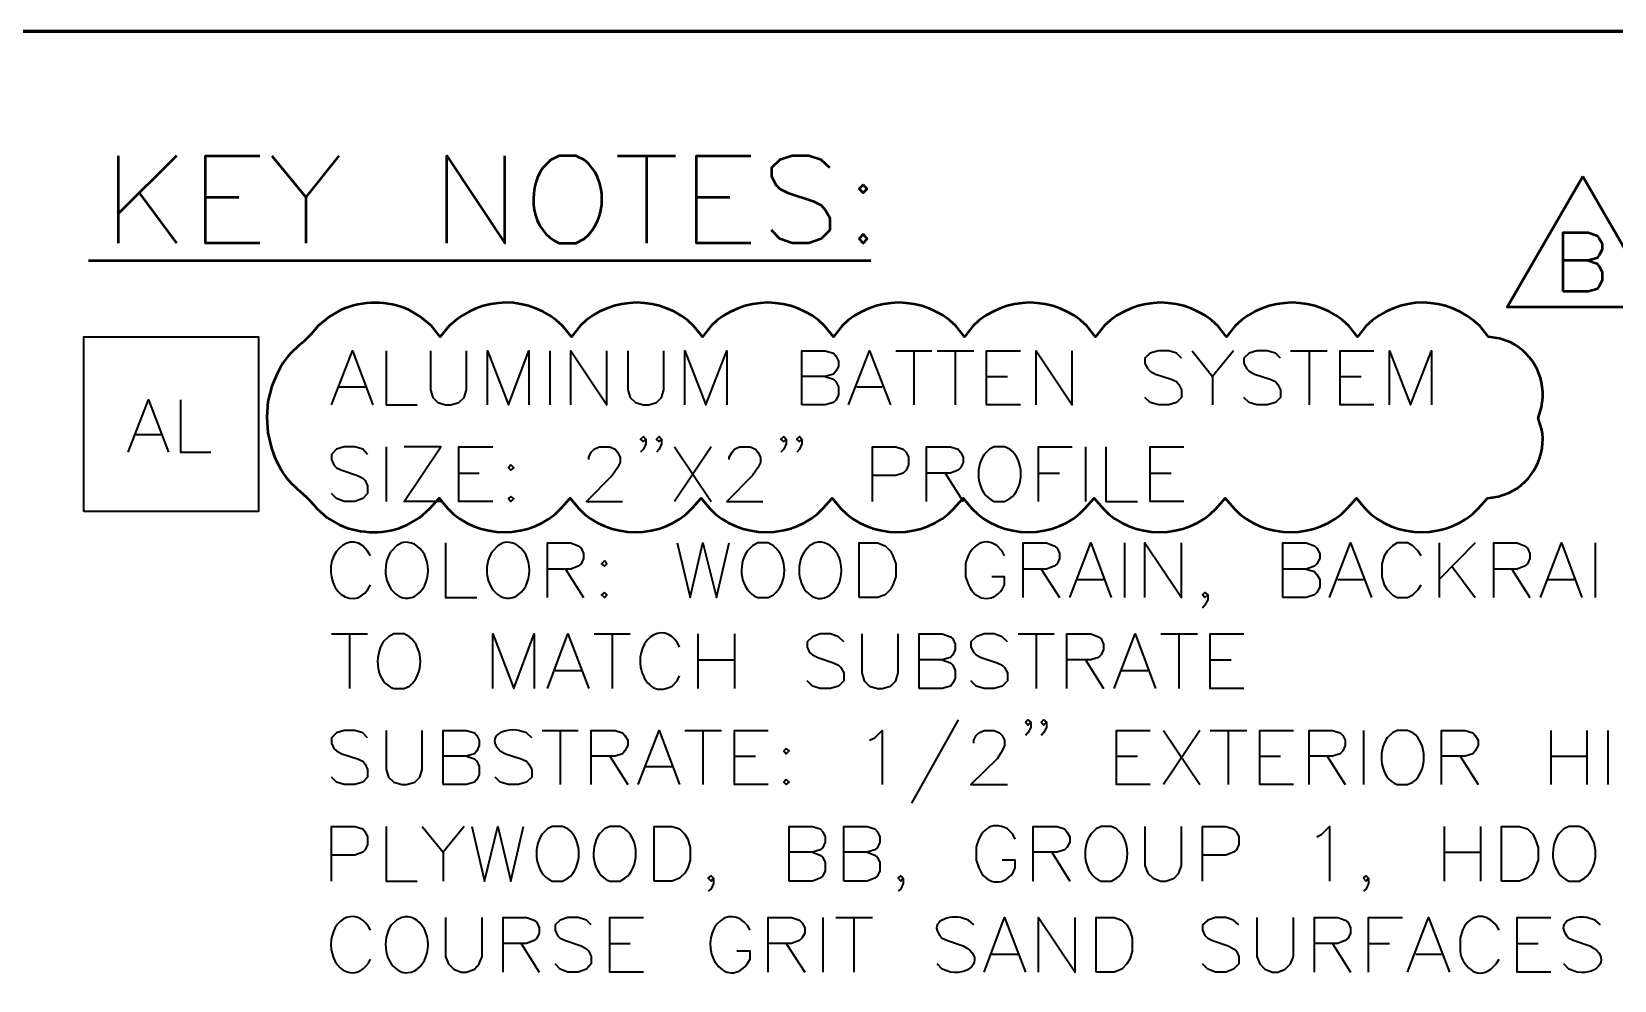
# Model space of a CAD drawing. Header units: inches. Extents: x 5 to 516, y -193 to 129.
# Drawn here: x 89.6 to 98.66, y -110.21 to -104.78 of the extents above; entities that cross this region are included whole.
import ezdxf

# ---------------------------------------------------------------- set-up
doc = ezdxf.new("R2010")
doc.units = ezdxf.units.IN
doc.header["$MEASUREMENT"] = 0
doc.layers.add('PDF4_Geometry', color=7, linetype='Continuous')

msp = doc.modelspace()

# ---------------------------------------------------------------- linework, layer by layer
at = {"layer": 'PDF4_Geometry', "lineweight": 60}
msp.add_lwpolyline([(139.8887591, -104.7829852), (12.888749, -104.7829852)], dxfattribs=at)
at = {"layer": 'PDF4_Geometry', "lineweight": 50}
for points in [[(90.0987534, -105.4929851), (90.0987534, -105.9929852)], [(90.4320867, -105.4929851), (90.0987534, -105.8263185)], [(90.9087534, -105.9929852), (90.5987534, -105.9929852), (90.5987534, -105.4929851), (90.9087534, -105.4929851)], [(90.9787583, -105.4929851), (91.1720917, -105.7296518), (91.1720917, -105.9929852)], [(91.3620863, -105.4929851), (91.1720862, -105.7296518)], [(91.9787584, -105.9929852), (91.9787584, -105.4929851), (92.3120918, -105.9929852), (92.3120918, -105.4929851)], [(92.7654227, -105.5163185), (92.718756, -105.4929851), (92.6220893, -105.4929851), (92.5754227, -105.5163185), (92.528756, -105.5629851)], [(92.9554227, -105.4929851), (93.2887561, -105.4929851)], [(93.1220894, -105.4929851), (93.1220894, -105.9929852)], [(93.7187546, -105.9929852), (93.4087546, -105.9929852), (93.4087546, -105.4929851), (93.7187546, -105.4929851)], [(94.1720874, -105.5629857), (94.1220874, -105.516319), (94.0520874, -105.4929857), (93.9554207, -105.4929857), (93.8854207, -105.516319), (93.8387541, -105.5629857), (93.8387541, -105.6096524), (93.8620874, -105.6596524), (93.8854207, -105.6829857), (93.9320874, -105.706319), (94.0754208, -105.7529857), (94.1220874, -105.776319), (94.1454208, -105.8029857), (94.1720874, -105.8496524), (94.1720874, -105.9196524), (94.1220874, -105.9696524), (94.0520874, -105.9929857), (93.9554207, -105.9929857), (93.8854207, -105.9696524), (93.8387541, -105.9196524)], [(90.2187553, -105.7063183), (90.4320886, -105.992985)], [(90.5987534, -105.7296524), (90.7887534, -105.7296524)], [(93.4087546, -105.7296524), (93.5987546, -105.7296524)], [(92.6220893, -105.9929852), (92.718756, -105.9929852), (92.7654227, -105.9696518)], [(98.3687566, -106.2696525), (98.3687566, -105.9329858), (98.5120899, -105.9329858), (98.56209, -105.9496525), (98.5754233, -105.9663191), (98.59209, -105.9963191), (98.59209, -106.0296525), (98.5754233, -106.0629858), (98.56209, -106.0796525), (98.5120899, -106.0929858), (98.3687566, -106.0929858)], [(89.9287569, -106.0929862), (94.405424, -106.0929862)], [(98.5120909, -106.0929862), (98.5620909, -106.1096529), (98.5754242, -106.1263195), (98.5920909, -106.1596529), (98.5920909, -106.2063195), (98.5754242, -106.2396529), (98.5620909, -106.2563196), (98.5120909, -106.2696529), (98.3687576, -106.2696529)], [(91.3754234, -106.3763185), (91.3054234, -106.4163185), (91.24209, -106.4663185)], [(91.9920901, -106.4663185), (91.9420901, -106.5296518), (91.8920901, -106.4663185), (91.8287568, -106.4163185), (91.7620901, -106.3763185)], [(98.0654237, -106.5596518), (98.005424, -106.5396518), (97.9420907, -106.5296518), (97.8920906, -106.4663185)], [(90.9787567, -106.8129852), (90.9554234, -106.8996519), (90.9487567, -106.9896519), (90.9554234, -107.0796519), (90.9754233, -107.1663185)], [(98.2454241, -107.0563185), (98.225424, -106.9963185), (98.2454241, -106.9329852)], [(97.8820906, -107.5129852), (97.9354239, -107.4529852), (97.9987572, -107.4429852), (98.0587573, -107.4229852)], [(91.2354234, -107.5129852), (91.2954234, -107.5663186), (91.3654234, -107.6063186)], [(91.7520901, -107.6063186), (91.8220901, -107.5663186), (91.8820901, -107.5129852), (91.9354234, -107.4529852), (91.9854234, -107.5129852)], [(92.6320902, -107.5129852), (92.6854235, -107.4529852), (92.7354235, -107.5129852)], [(93.3820903, -107.5129852), (93.4354236, -107.4529852), (93.4854236, -107.5129852)], [(94.1320903, -107.5129852), (94.1854236, -107.4529852), (94.2354237, -107.5129852)], [(94.8820904, -107.5129852), (94.9354237, -107.4529852), (94.9854238, -107.5129852)], [(95.6320905, -107.5129852), (95.6854237, -107.4529852), (95.7354238, -107.5129852)], [(96.3820905, -107.5129852), (96.4354238, -107.4529852), (96.4854239, -107.5129852)], [(97.1320906, -107.5129852), (97.1854239, -107.4529852), (97.235424, -107.5129852)]]:
    msp.add_lwpolyline(points, dxfattribs=at)
for points in [[(98.4820887, -105.6129854), (98.9154221, -106.3596521), (98.0487554, -106.3596521)], [(94.3620899, -105.6596518), (94.3387566, -105.6829852), (94.3620899, -105.7063185), (94.3854232, -105.6829852)], [(94.3620899, -105.9429855), (94.3387566, -105.9696522), (94.3620899, -105.9929855), (94.3854232, -105.9696522)]]:
    msp.add_lwpolyline(points, close=True, dxfattribs=at)
msp.add_lwpolyline([(97.2420904, -106.4663185), (97.1920907, -106.5296518), (97.1420906, -106.4663185, 0.40628185), (96.4920903, -106.4663185), (96.4420906, -106.5296518), (96.3920905, -106.4663185, 0.406025502), (95.7420902, -106.4663185), (95.6920906, -106.5296518), (95.6420905, -106.4663185, 0.406025606), (94.9920903, -106.4663185), (94.9420903, -106.5296518), (94.8920904, -106.4663185, 0.406025606), (94.2420903, -106.4663185), (94.1920902, -106.5296518), (94.1420903, -106.4663185, 0.406025606), (93.4920902, -106.4663185), (93.4420903, -106.5296518), (93.3920902, -106.4663185, 0.406282023), (92.7420902, -106.4663185), (92.6920902, -106.5296518), (92.6420902, -106.4663185)], format="xyb", dxfattribs=at)
at = {"layer": 'PDF4_Geometry', "lineweight": 35}
for points in [[(89.9020845, -107.5296522), (89.9020845, -106.5296521), (90.9020846, -106.5296521), (90.9020846, -107.5296522)], [(92.3454237, -107.2629862), (92.3320904, -107.2796528), (92.3454237, -107.2929862), (92.3620904, -107.2796528)], [(92.3454237, -107.4429856), (92.3320904, -107.456319), (92.3454237, -107.4729856), (92.3620904, -107.456319)], [(94.3387541, -108.0229858), (94.3387541, -107.7096525), (94.4454208, -107.7096525), (94.4887541, -107.7263191), (94.5187541, -107.7563191), (94.5320875, -107.7829858), (94.5487541, -107.8296525), (94.5487541, -107.9029858), (94.5320875, -107.9496525), (94.5187541, -107.9763191), (94.4887541, -108.0063191), (94.4454208, -108.0229858)], [(92.8820923, -107.8129859), (92.8654257, -107.8296525), (92.8820923, -107.8429859), (92.8954257, -107.8296525)], [(92.8820923, -107.9929853), (92.8654257, -108.0063187), (92.8820923, -108.0229853), (92.8954257, -108.0063187)], [(93.9220874, -108.886318), (93.9087541, -108.8996513), (93.9220874, -108.916318), (93.9387541, -108.8996513)], [(93.9220874, -109.062986), (93.9087541, -109.0796526), (93.9220874, -109.092986), (93.9387541, -109.0796526)], [(93.165421, -109.6463193), (93.165421, -109.332986), (93.2687543, -109.332986), (93.3120876, -109.3463193), (93.3420876, -109.3763193), (93.3587543, -109.4063193), (93.3720876, -109.452986), (93.3720876, -109.5263193), (93.3587543, -109.5696527), (93.3420876, -109.5996527), (93.3120876, -109.6296527), (93.2687543, -109.6463193)], [(98.0154207, -109.6463193), (98.0154207, -109.332986), (98.118754, -109.332986), (98.1654207, -109.3463193), (98.1954207, -109.3763193), (98.208754, -109.4063193), (98.2254207, -109.452986), (98.2254207, -109.5263193), (98.208754, -109.5696527), (98.1954207, -109.5996527), (98.1654207, -109.6296527), (98.118754, -109.6463193)], [(95.6954233, -110.1663203), (95.6954233, -109.8529869), (95.7987567, -109.8529869), (95.84209, -109.8696536), (95.87209, -109.8963203), (95.8887567, -109.9263203), (95.90209, -109.9729869), (95.90209, -110.0463203), (95.8887567, -110.0929869), (95.87209, -110.1196536), (95.84209, -110.1496536), (95.7987567, -110.1663203)]]:
    msp.add_lwpolyline(points, close=True, dxfattribs=at)
for points in [[(91.3187513, -106.9196532), (91.4387513, -106.6096532), (91.555418, -106.9196532)], [(91.6320922, -106.6096522), (91.6320922, -106.9196523), (91.8087589, -106.9196523)], [(91.8854221, -106.6096522), (91.8854221, -106.8329856), (91.8987554, -106.8763189), (91.9287554, -106.9063189), (91.9720887, -106.9196523), (92.0020888, -106.9196523), (92.0487554, -106.9063189), (92.0787554, -106.8763189), (92.0920888, -106.8329856), (92.0920888, -106.6096522)], [(92.212089, -106.9196532), (92.212089, -106.6096532), (92.332089, -106.9196532), (92.4487557, -106.6096532), (92.4487557, -106.9196532)], [(92.5687514, -106.6096522), (92.5687514, -106.9196523)], [(92.6887533, -106.9196532), (92.6887533, -106.6096532), (92.89542, -106.9196532), (92.89542, -106.6096532)], [(93.0154203, -106.6096522), (93.0154203, -106.8329856), (93.0287536, -106.8763189), (93.0587536, -106.9063189), (93.1054203, -106.9196523), (93.1354203, -106.9196523), (93.1787536, -106.9063189), (93.2087536, -106.8763189), (93.2220869, -106.8329856), (93.2220869, -106.6096522)], [(93.3420872, -106.9196532), (93.3420872, -106.6096532), (93.4620872, -106.9196532), (93.5820872, -106.6096532), (93.5820872, -106.9196532)], [(94.0120905, -106.9196532), (94.0120905, -106.6096532), (94.1454239, -106.6096532), (94.1920906, -106.6229865), (94.2054239, -106.6396532), (94.2220906, -106.6696532), (94.2220906, -106.6996532), (94.2054239, -106.7263199), (94.1920906, -106.7429865), (94.1454239, -106.7563199), (94.0120905, -106.7563199)], [(94.2787565, -106.9196532), (94.3987566, -106.6096532), (94.5187566, -106.9196532)], [(94.5487558, -106.6096522), (94.7554224, -106.6096522)], [(94.6520883, -106.6096522), (94.6520883, -106.9196523)], [(94.785423, -106.6096522), (94.995423, -106.6096522)], [(94.8887555, -106.6096522), (94.8887555, -106.9196523)], [(95.2620883, -106.9196532), (95.068755, -106.9196532), (95.068755, -106.6096532), (95.2620883, -106.6096532)], [(95.3520904, -106.9196532), (95.3520904, -106.6096532), (95.5587571, -106.9196532), (95.5587571, -106.6096532)], [(96.1854238, -106.6529855), (96.1554238, -106.6229855), (96.1120904, -106.6096522), (96.0520904, -106.6096522), (96.0054238, -106.6229855), (95.9754238, -106.6529855), (95.9754238, -106.6829855), (95.9920904, -106.7129855), (96.0054238, -106.7263188), (96.0354238, -106.7429855), (96.1254238, -106.7729855), (96.1554238, -106.7863188), (96.1687571, -106.8029855), (96.1854238, -106.8329855), (96.1854238, -106.8763189), (96.1554238, -106.9063189), (96.1120904, -106.9196522), (96.0520904, -106.9196522), (96.0054238, -106.9063189), (95.9754238, -106.8763189)], [(96.2454213, -106.6096522), (96.362088, -106.7563189), (96.362088, -106.9196523)], [(96.4820886, -106.6096522), (96.3620886, -106.7563189)], [(96.7520878, -106.6529855), (96.7220878, -106.6229855), (96.6754211, -106.6096522), (96.6154211, -106.6096522), (96.5720878, -106.6229855), (96.5420878, -106.6529855), (96.5420878, -106.6829855), (96.5587544, -106.7129855), (96.5720878, -106.7263188), (96.6020878, -106.7429855), (96.6920878, -106.7729855), (96.7220878, -106.7863188), (96.7354211, -106.8029855), (96.7520878, -106.8329855), (96.7520878, -106.8763189), (96.7220878, -106.9063189), (96.6754211, -106.9196522), (96.6154211, -106.9196522), (96.5720878, -106.9063189), (96.5420878, -106.8763189)], [(96.8087555, -106.6096522), (97.0187555, -106.6096522)], [(96.9154213, -106.6096522), (96.9154213, -106.9196523)], [(97.2854209, -106.9196532), (97.0920875, -106.9196532), (97.0920875, -106.6096532), (97.2854209, -106.6096532)], [(97.3754229, -106.9196532), (97.3754229, -106.6096532), (97.4954229, -106.9196532), (97.6154229, -106.6096532), (97.6154229, -106.9196532)], [(94.1454218, -106.7563197), (94.1920885, -106.7729864), (94.2054219, -106.7863197), (94.2220885, -106.8163197), (94.2220885, -106.8629864), (94.2054219, -106.8929864), (94.1920885, -106.9063197), (94.1454218, -106.9196531), (94.0120885, -106.9196531)], [(95.068755, -106.7563197), (95.188755, -106.7563197)], [(97.0920875, -106.7563197), (97.2120875, -106.7563197)], [(90.1554211, -107.1896524), (90.2720878, -106.8896524), (90.3854211, -107.1896524)], [(90.4554225, -106.889651), (90.4554225, -107.1896511), (90.6287558, -107.1896511)], [(91.3620863, -106.816319), (91.5120863, -106.816319)], [(94.3254213, -106.816319), (94.472088, -106.816319)], [(90.1987561, -107.0896531), (90.3420894, -107.0896531)], [(91.5254231, -107.2029852), (91.4987565, -107.1729852), (91.4520898, -107.1596519), (91.3920898, -107.1596519), (91.3487564, -107.1729852), (91.3187564, -107.2029852), (91.3187564, -107.2329852), (91.3320898, -107.2629852), (91.3487564, -107.2796519), (91.3787565, -107.2929852), (91.4687565, -107.3229852), (91.4987565, -107.3396519), (91.5120898, -107.3529852), (91.5254231, -107.3829852), (91.5254231, -107.4263186), (91.4987565, -107.4563186), (91.4520898, -107.4729852), (91.3920898, -107.4729852), (91.3487564, -107.4563186), (91.3187564, -107.4263186)], [(91.6320922, -107.1596519), (91.6320922, -107.4729853)], [(91.945418, -107.4729844), (91.735418, -107.4729844), (91.945418, -107.1596511), (91.735418, -107.1596511)], [(92.2420923, -107.4729844), (92.0487589, -107.4729844), (92.0487589, -107.1596511), (92.2420923, -107.1596511)], [(92.7920858, -107.2329857), (92.7920858, -107.2196524), (92.8054192, -107.1896523), (92.8220858, -107.1729857), (92.8520858, -107.1596523), (92.9120858, -107.1596523), (92.9420858, -107.1729857), (92.9554192, -107.1896523), (92.9720858, -107.2196524), (92.9720858, -107.2496524), (92.9554192, -107.2796524), (92.9254192, -107.3229857), (92.7787525, -107.4729857), (92.9854192, -107.4729857)], [(93.1187562, -107.1163187), (93.1054229, -107.129652), (93.0887562, -107.1163187), (93.1054229, -107.099652), (93.1187562, -107.1163187), (93.1187562, -107.1429853), (93.1054229, -107.1729853), (93.0887562, -107.189652)], [(93.2087559, -107.1163187), (93.1954226, -107.129652), (93.1787559, -107.1163187), (93.1954226, -107.099652), (93.2087559, -107.1163187), (93.2087559, -107.1429853), (93.1954226, -107.1729853), (93.1787559, -107.189652)], [(93.4920879, -107.1596519), (93.2820879, -107.4729853)], [(93.2820897, -107.1596519), (93.4920897, -107.4729853)], [(93.5954238, -107.2329857), (93.5954238, -107.2196524), (93.6120905, -107.1896523), (93.6254238, -107.1729857), (93.6554238, -107.1596523), (93.7154238, -107.1596523), (93.7454239, -107.1729857), (93.7587572, -107.1896523), (93.7754239, -107.2196524), (93.7754239, -107.2496524), (93.7587572, -107.2796524), (93.7287572, -107.3229857), (93.5820905, -107.4729857), (93.7887572, -107.4729857)], [(93.9220874, -107.1163187), (93.9087541, -107.129652), (93.8920874, -107.1163187), (93.9087541, -107.099652), (93.9220874, -107.1163187), (93.9220874, -107.1429853), (93.9087541, -107.1729853), (93.8920874, -107.189652)], [(94.0120905, -107.1163187), (93.9987572, -107.129652), (93.9820905, -107.1163187), (93.9987572, -107.099652), (94.0120905, -107.1163187), (94.0120905, -107.1429853), (93.9987572, -107.1729853), (93.9820905, -107.189652)], [(94.4154211, -107.4729844), (94.4154211, -107.1596511), (94.5487544, -107.1596511), (94.5920877, -107.1729844), (94.6087544, -107.1896511), (94.6220877, -107.2196511), (94.6220877, -107.2629844), (94.6087544, -107.2929844), (94.5920877, -107.3096511), (94.5487544, -107.3229844), (94.4154211, -107.3229844)], [(94.725422, -107.4729844), (94.725422, -107.1596511), (94.8620887, -107.1596511), (94.905422, -107.1729844), (94.9187554, -107.1896511), (94.935422, -107.2196511), (94.935422, -107.2496511), (94.9187554, -107.2796511), (94.905422, -107.2929844), (94.8620887, -107.3096511), (94.725422, -107.3096511)], [(95.20209, -107.1729853), (95.17209, -107.1596519), (95.1120899, -107.1596519), (95.0854233, -107.1729853), (95.0554233, -107.2029853)], [(95.3654232, -107.4729844), (95.3654232, -107.1596511), (95.5587565, -107.1596511)], [(95.6354224, -107.1596519), (95.6354224, -107.4729853)], [(95.7520877, -107.1596519), (95.7520877, -107.4729853), (95.9320877, -107.4729853)], [(96.1987543, -107.4729844), (96.0054209, -107.4729844), (96.0054209, -107.1596511), (96.1987543, -107.1596511)], [(92.0487589, -107.3096509), (92.1654256, -107.3096509)], [(94.8320878, -107.3096509), (94.9354211, -107.4729843)], [(95.3654232, -107.3096509), (95.4854232, -107.3096509)], [(96.0054209, -107.3096509), (96.1254209, -107.3096509)], [(95.1120899, -107.4729853), (95.17209, -107.4729853), (95.20209, -107.4563186)], [(91.7220852, -107.7096516), (91.6920852, -107.7263183), (91.6620852, -107.7563183)], [(91.9720852, -107.7096516), (91.9720852, -108.022985), (92.1520852, -108.022985)], [(92.3020888, -107.7096516), (92.2720888, -107.7263183), (92.2420888, -107.7563183)], [(92.5554186, -108.0229858), (92.5554186, -107.7096525), (92.6887519, -107.7096525), (92.7320853, -107.7263191), (92.748752, -107.7396525), (92.7620853, -107.7696525), (92.7620853, -107.7996525), (92.748752, -107.8296525), (92.7320853, -107.8429858), (92.6887519, -107.8596525), (92.5554186, -107.8596525)], [(93.2987557, -107.7096516), (93.372089, -108.022985), (93.4454223, -107.7096516), (93.522089, -108.022985), (93.5954223, -107.7096516)], [(93.8487539, -107.7263183), (93.8187539, -107.7096516), (93.7587539, -107.7096516), (93.7287539, -107.7263183), (93.6987539, -107.7563183)], [(94.0854209, -107.7096516), (94.0554209, -107.7263183), (94.0287542, -107.7563183)], [(95.2787566, -108.0229858), (95.2787566, -107.7096525), (95.41209, -107.7096525), (95.4554233, -107.7263191), (95.47209, -107.7396525), (95.4854233, -107.7696525), (95.4854233, -107.7996525), (95.47209, -107.8296525), (95.4554233, -107.8429858), (95.41209, -107.8596525), (95.2787566, -107.8596525)], [(95.5454226, -108.0229858), (95.6654226, -107.7096525), (95.7820893, -108.0229858)], [(95.8587568, -107.7096516), (95.8587568, -108.022985)], [(95.9754221, -108.0229858), (95.9754221, -107.7096525), (96.1854221, -108.0229858), (96.1854221, -107.7096525)], [(96.7654206, -108.0229858), (96.7654206, -107.7096525), (96.8987539, -107.7096525), (96.9454206, -107.7263191), (96.9587539, -107.7396525), (96.9754206, -107.7696525), (96.9754206, -107.7996525), (96.9587539, -107.8296525), (96.9454206, -107.8429858), (96.8987539, -107.8596525), (96.7654206, -107.8596525)], [(97.03209, -108.0229858), (97.15209, -107.7096525), (97.27209, -108.0229858)], [(97.5554224, -107.7829854), (97.5387557, -107.7563187), (97.5087557, -107.7263187), (97.4787557, -107.7096521), (97.4187557, -107.7096521), (97.392089, -107.7263187), (97.362089, -107.7563187), (97.3454224, -107.7829854), (97.332089, -107.8296521), (97.332089, -107.9029854), (97.3454224, -107.9496521), (97.362089, -107.9763187), (97.392089, -108.0063187), (97.4187557, -108.0229854), (97.4787557, -108.0229854), (97.5087557, -108.0063187), (97.5387557, -107.9763187), (97.5554224, -107.9496521)], [(97.6587549, -107.7096516), (97.6587549, -108.022985)], [(97.8654234, -107.7096516), (97.6587567, -107.9196517)], [(97.9720891, -108.0229858), (97.9720891, -107.7096525), (98.1054224, -107.7096525), (98.1487558, -107.7263191), (98.1654224, -107.7396525), (98.1787558, -107.7696525), (98.1787558, -107.7996525), (98.1654224, -107.8296525), (98.1487558, -107.8429858), (98.1054224, -107.8596525), (97.9720891, -107.8596525)], [(98.2387551, -108.0229858), (98.3587551, -107.7096525), (98.4754218, -108.0229858)], [(98.5520893, -107.7096516), (98.5520893, -108.022985)], [(91.5420857, -107.7829854), (91.5254191, -107.7563187), (91.4987524, -107.7263187)], [(95.1720875, -107.7829854), (95.1587542, -107.7563187), (95.1287542, -107.7263187)], [(92.6587579, -107.8596523), (92.7620913, -108.0229857)], [(94.9487542, -107.8296521), (94.9487542, -107.9029854), (94.9654208, -107.9496521)], [(95.3820892, -107.8596523), (95.4854225, -108.0229857)], [(96.8987553, -107.8596523), (96.9454219, -107.8729857), (96.9587553, -107.8896523), (96.9754219, -107.9196523), (96.9754219, -107.9629857), (96.9587553, -107.9929857), (96.9454219, -108.006319), (96.8987553, -108.0229857), (96.7654219, -108.0229857)], [(97.7320887, -107.8429863), (97.865422, -108.0229864)], [(98.0754216, -107.8596523), (98.178755, -108.0229857)], [(95.1587542, -107.9763187), (95.1720875, -107.9496521), (95.1720875, -107.9029854), (95.0987542, -107.9029854)], [(95.5887542, -107.9196533), (95.7387542, -107.9196533)], [(97.0787547, -107.9196533), (97.2254214, -107.9196533)], [(98.2820901, -107.9196533), (98.4320901, -107.9196533)], [(93.7587539, -108.022985), (93.8187539, -108.022985), (93.8487539, -108.0063183)], [(96.3354211, -108.0063198), (96.3187544, -108.0229865), (96.3054211, -108.0063198), (96.3187544, -107.9929865), (96.3354211, -108.0063198), (96.3354211, -108.0363198), (96.3187544, -108.0663198), (96.3054211, -108.0829865)], [(91.3187513, -108.2296526), (91.525418, -108.2296526)], [(91.4220906, -108.2296526), (91.4220906, -108.5429859)], [(91.7654204, -108.2463192), (91.7354204, -108.2296526), (91.6754204, -108.2296526), (91.6454204, -108.2463192), (91.6154204, -108.2763192)], [(92.2420912, -108.542985), (92.2420912, -108.2296517), (92.3620912, -108.542985), (92.4787579, -108.2296517), (92.4787579, -108.542985)], [(92.5554186, -108.542985), (92.6720853, -108.2296517), (92.7920853, -108.542985)], [(92.822088, -108.2296526), (93.0287547, -108.2296526)], [(92.9254205, -108.2296526), (92.9254205, -108.5429859)], [(93.415421, -108.2296526), (93.415421, -108.5429859)], [(93.6254226, -108.2296526), (93.6254226, -108.5429859)], [(94.2520876, -108.276319), (94.2220876, -108.246319), (94.1754209, -108.2296524), (94.1154209, -108.2296524), (94.0720876, -108.246319), (94.0420876, -108.276319), (94.0420876, -108.306319), (94.0554209, -108.336319), (94.0720876, -108.3496524), (94.1020876, -108.366319), (94.1920876, -108.396319), (94.2220876, -108.4096524), (94.2354209, -108.4229857), (94.2520876, -108.4529857), (94.2520876, -108.4996524), (94.2220876, -108.5296524), (94.1754209, -108.5429857), (94.1154209, -108.5429857), (94.0720876, -108.5296524), (94.0420876, -108.4996524)], [(94.3554201, -108.2296526), (94.3554201, -108.4529859), (94.3687534, -108.4996526), (94.3987534, -108.5296526), (94.4454201, -108.5429859), (94.4720868, -108.5429859), (94.5187534, -108.5296526), (94.5487535, -108.4996526), (94.5620868, -108.4529859), (94.5620868, -108.2296526)], [(94.6820871, -108.542985), (94.6820871, -108.2296517), (94.8154204, -108.2296517), (94.8620871, -108.2463184), (94.8754204, -108.2596517), (94.8887537, -108.2896517), (94.8887537, -108.3196517), (94.8754204, -108.3496517), (94.8620871, -108.3663184), (94.8154204, -108.3796517), (94.6820871, -108.3796517)], [(95.1887535, -108.276319), (95.1587535, -108.246319), (95.1120868, -108.2296524), (95.0554202, -108.2296524), (95.0087535, -108.246319), (94.9787535, -108.276319), (94.9787535, -108.306319), (94.9954202, -108.336319), (95.0087535, -108.3496524), (95.0387535, -108.366319), (95.1287535, -108.396319), (95.1587535, -108.4096524), (95.1720868, -108.4229857), (95.1887535, -108.4529857), (95.1887535, -108.4996524), (95.1587535, -108.5296524), (95.1120868, -108.5429857), (95.0554202, -108.5429857), (95.0087535, -108.5296524), (94.9787535, -108.4996524)], [(95.2487545, -108.2296526), (95.4554211, -108.2296526)], [(95.3520904, -108.2296526), (95.3520904, -108.5429859)], [(95.5287566, -108.542985), (95.5287566, -108.2296517), (95.6654233, -108.2296517), (95.7087567, -108.2463184), (95.7254233, -108.2596517), (95.7387567, -108.2896517), (95.7387567, -108.3196517), (95.7254233, -108.3496517), (95.7087567, -108.3663184), (95.6654233, -108.3796517), (95.5287566, -108.3796517)], [(95.7987559, -108.542985), (95.9187559, -108.2296517), (96.0354225, -108.542985)], [(96.0654219, -108.2296526), (96.2754219, -108.2296526)], [(96.1687544, -108.2296526), (96.1687544, -108.5429859)], [(96.5420872, -108.542985), (96.3487539, -108.542985), (96.3487539, -108.2296517), (96.5420872, -108.2296517)], [(93.415421, -108.3796516), (93.625421, -108.3796516)], [(94.8154218, -108.3796516), (94.8620884, -108.3963182), (94.8754218, -108.4096516), (94.8887551, -108.4396516), (94.8887551, -108.4829849), (94.8754218, -108.5129849), (94.8620884, -108.5296516), (94.8154218, -108.5429849), (94.6820884, -108.5429849)], [(95.6354224, -108.3796516), (95.7387557, -108.5429849)], [(96.3487539, -108.3796516), (96.4687539, -108.3796516)], [(92.5987536, -108.4396525), (92.7487536, -108.4396525)], [(93.2687551, -108.5296512), (93.2987551, -108.4996512), (93.3120884, -108.4696512)], [(95.8420874, -108.4396525), (95.9920874, -108.4396525)], [(91.6754204, -108.5429859), (91.7354204, -108.5429859), (91.7654204, -108.5296526)], [(91.5254231, -108.8263187), (91.4987565, -108.7963187), (91.4520898, -108.7829854), (91.3920898, -108.7829854), (91.3487564, -108.7963187), (91.3187564, -108.8263187), (91.3187564, -108.8563187), (91.3320898, -108.8863187), (91.3487564, -108.8996521), (91.3787565, -108.9163187), (91.4687565, -108.9463187), (91.4987565, -108.9596521), (91.5120898, -108.9763188), (91.5254231, -109.0063188), (91.5254231, -109.0496521), (91.4987565, -109.0796521), (91.4520898, -109.0929854), (91.3920898, -109.0929854), (91.3487564, -109.0796521), (91.3187564, -109.0496521)], [(91.6320922, -108.7829855), (91.6320922, -109.0063188), (91.6454256, -109.0496522), (91.6754256, -109.0796522), (91.7220923, -109.0929855), (91.7487589, -109.0929855), (91.7954256, -109.0796522), (91.8254256, -109.0496522), (91.8387589, -109.0063188), (91.8387589, -108.7829855)], [(91.9587524, -109.0929864), (91.9587524, -108.7829864), (92.0920858, -108.7829864), (92.1387524, -108.7963198), (92.1520858, -108.8129864), (92.1654191, -108.8396531), (92.1654191, -108.8696531), (92.1520858, -108.8996531), (92.1387524, -108.9163198), (92.0920858, -108.9296531), (91.9587524, -108.9296531)], [(92.4654256, -108.8263187), (92.4354256, -108.7963187), (92.388759, -108.7829854)], [(92.5254232, -108.7829855), (92.7320899, -108.7829855)], [(92.6287557, -108.7829855), (92.6287557, -109.0929855)], [(92.8054186, -109.0929864), (92.8054186, -108.7829864), (92.9420853, -108.7829864), (92.9854186, -108.7963198), (92.998752, -108.8129864), (93.0154186, -108.8396531), (93.0154186, -108.8696531), (92.998752, -108.8996531), (92.9854186, -108.9163198), (92.9420853, -108.9296531), (92.8054186, -108.9296531)], [(93.0754212, -109.0929864), (93.1954212, -108.7829864), (93.3120879, -109.0929864)], [(93.3420872, -108.7829855), (93.5520872, -108.7829855)], [(93.4454231, -108.7829855), (93.4454231, -109.0929855)], [(93.818756, -109.0929864), (93.6254226, -109.0929864), (93.6254226, -108.7829864), (93.818756, -108.7829864)], [(94.3987551, -108.8396532), (94.4287551, -108.8263199), (94.4720884, -108.7829866), (94.4720884, -109.0929866)], [(94.9054215, -108.7229845), (94.6387548, -109.1996512)], [(94.9954212, -108.8563192), (94.9954212, -108.8396525), (95.0087546, -108.8129859), (95.0254212, -108.7963192), (95.0554212, -108.7829859), (95.1120879, -108.7829859), (95.1420879, -108.7963192), (95.1587546, -108.8129859), (95.1720879, -108.8396525), (95.1720879, -108.8696526), (95.1587546, -108.8996526), (95.1287546, -108.9463192), (94.9787546, -109.0929859), (95.1887546, -109.0929859)], [(95.3220882, -108.736319), (95.3054215, -108.7529857), (95.2920882, -108.736319), (95.3054215, -108.7229857), (95.3220882, -108.736319), (95.3220882, -108.766319), (95.3054215, -108.796319), (95.2920882, -108.8129857)], [(95.4120879, -108.736319), (95.3954213, -108.7529857), (95.3820879, -108.736319), (95.3954213, -108.7229857), (95.4120879, -108.736319), (95.4120879, -108.766319), (95.3954213, -108.796319), (95.3820879, -108.8129857)], [(96.005422, -109.0929864), (95.8120886, -109.0929864), (95.8120886, -108.7829864), (96.005422, -108.7829864)], [(96.0820879, -108.7829855), (96.2887545, -109.0929855)], [(96.2887563, -108.7829855), (96.0820896, -109.0929855)], [(96.3487539, -108.7829855), (96.5587539, -108.7829855)], [(96.4520898, -108.7829855), (96.4520898, -109.0929855)], [(96.8254226, -109.0929864), (96.6320893, -109.0929864), (96.6320893, -108.7829864), (96.8254226, -108.7829864)], [(96.9154213, -109.0929864), (96.9154213, -108.7829864), (97.0487546, -108.7829864), (97.0920879, -108.7963198), (97.1087546, -108.8129864), (97.1220879, -108.8396531), (97.1220879, -108.8696531), (97.1087546, -108.8996531), (97.0920879, -108.9163198), (97.0487546, -108.9296531), (96.9154213, -108.9296531)], [(97.2254222, -108.7829855), (97.2254222, -109.0929855)], [(97.5087545, -108.7963188), (97.4787545, -108.7829855), (97.4187545, -108.7829855), (97.3920878, -108.7963188), (97.3620878, -108.8263188)], [(97.6720877, -109.0929864), (97.6720877, -108.7829864), (97.8087544, -108.7829864), (97.8520877, -108.7963198), (97.8654211, -108.8129864), (97.8820877, -108.8396531), (97.8820877, -108.8696531), (97.8654211, -108.8996531), (97.8520877, -108.9163198), (97.8087544, -108.9296531), (97.6720877, -108.9296531)], [(98.2987561, -108.7829855), (98.2987561, -109.0929855)], [(98.5054211, -108.7829855), (98.5054211, -109.0929855)], [(98.625423, -108.7829855), (98.625423, -109.0929855)], [(92.0920871, -108.929653), (92.1387538, -108.9463196), (92.1520871, -108.959653), (92.1654205, -108.989653), (92.1654205, -109.0363196), (92.1520871, -109.0629863), (92.1387538, -109.079653), (92.0920871, -109.0929863), (91.9587538, -109.0929863)], [(92.2854256, -108.8996521), (92.3154256, -108.9163187), (92.4054256, -108.9463187), (92.4354256, -108.9596521), (92.448759, -108.9763188), (92.4654256, -109.0063188), (92.4654256, -109.0496521), (92.4354256, -109.0796521), (92.388759, -109.0929854), (92.3320923, -109.0929854), (92.2854256, -109.0796521), (92.2554256, -109.0496521)], [(92.9120877, -108.929653), (93.0154211, -109.0929863)], [(93.6254226, -108.929653), (93.7454226, -108.929653)], [(95.8120886, -108.929653), (95.9320887, -108.929653)], [(96.6320893, -108.929653), (96.7520893, -108.929653)], [(97.0187572, -108.929653), (97.1220905, -109.0929863)], [(97.7787568, -108.929653), (97.8820902, -109.0929863)], [(98.2987561, -108.929653), (98.5054227, -108.929653)], [(93.1187562, -108.9896522), (93.2687562, -108.9896522)], [(97.4187545, -109.0929855), (97.4787545, -109.0929855), (97.5087545, -109.0796522)], [(91.3187513, -109.6463193), (91.3187513, -109.332986), (91.4520846, -109.332986), (91.4987513, -109.3463193), (91.5120846, -109.362986), (91.525418, -109.392986), (91.525418, -109.4363193), (91.5120846, -109.4663193), (91.4987513, -109.4796527), (91.4520846, -109.4963193), (91.3187513, -109.4963193)], [(91.6320922, -109.3329869), (91.6320922, -109.6463202), (91.8087589, -109.6463202)], [(91.8387573, -109.3329869), (91.9587573, -109.4796536), (91.9587573, -109.6463202)], [(92.0787543, -109.3329869), (91.9587543, -109.4796536)], [(92.1220893, -109.3329869), (92.1954226, -109.6463202), (92.2720893, -109.3329869), (92.3454227, -109.6463202), (92.418756, -109.3329869)], [(92.672091, -109.3463202), (92.642091, -109.3329869), (92.582091, -109.3329869), (92.5554243, -109.3463202), (92.5254243, -109.3763202)], [(92.9987544, -109.3463202), (92.9720877, -109.3329869), (92.9120877, -109.3329869), (92.8820877, -109.3463202), (92.8520877, -109.3763202)], [(93.9387534, -109.6463193), (93.9387534, -109.332986), (94.0720867, -109.332986), (94.1154201, -109.3463193), (94.1320868, -109.362986), (94.1454201, -109.392986), (94.1454201, -109.422986), (94.1320868, -109.452986), (94.1154201, -109.4663193), (94.0720867, -109.4796527), (93.9387534, -109.4796527)], [(94.2520876, -109.6463193), (94.2520876, -109.332986), (94.3854209, -109.332986), (94.4287543, -109.3463193), (94.4454209, -109.362986), (94.4587543, -109.392986), (94.4587543, -109.422986), (94.4454209, -109.452986), (94.4287543, -109.4663193), (94.3854209, -109.4796527), (94.2520876, -109.4796527)], [(95.335421, -109.6463193), (95.335421, -109.332986), (95.4720877, -109.332986), (95.515421, -109.3463193), (95.5287543, -109.362986), (95.545421, -109.392986), (95.545421, -109.422986), (95.5287543, -109.452986), (95.515421, -109.4663193), (95.4720877, -109.4796527), (95.335421, -109.4796527)], [(95.8120888, -109.3463202), (95.7820888, -109.3329869), (95.7254221, -109.3329869), (95.6954221, -109.3463202), (95.6654221, -109.3763202)], [(95.9754221, -109.3329869), (95.9754221, -109.5563202), (95.9920888, -109.5996536), (96.0220888, -109.6296536), (96.0654221, -109.6463202), (96.0954221, -109.6463202), (96.1420888, -109.6296536), (96.1687555, -109.5996536), (96.1854221, -109.5563202), (96.1854221, -109.3329869)], [(96.3054223, -109.6463193), (96.3054223, -109.332986), (96.4387556, -109.332986), (96.482089, -109.3463193), (96.4987556, -109.362986), (96.512089, -109.392986), (96.512089, -109.4363193), (96.4987556, -109.4663193), (96.482089, -109.4796527), (96.4387556, -109.4963193), (96.3054223, -109.4963193)], [(96.9587562, -109.3929844), (96.9887562, -109.3763178), (97.0320896, -109.3329844), (97.0320896, -109.6463178)], [(97.6887537, -109.3329869), (97.6887537, -109.6463202)], [(97.8954221, -109.3329869), (97.8954221, -109.6463202)], [(98.4920886, -109.3463202), (98.4620886, -109.3329869), (98.4020886, -109.3329869), (98.3720886, -109.3463202), (98.3420886, -109.3763202)], [(95.2320885, -109.4063189), (95.2187551, -109.3763189), (95.1887551, -109.3463189)], [(94.0720881, -109.4796527), (94.1154214, -109.4963193), (94.1320881, -109.5096527), (94.1454214, -109.5396527), (94.1454214, -109.5863193), (94.1320881, -109.6163193), (94.1154214, -109.6296527), (94.0720881, -109.6463193), (93.9387548, -109.6463193)], [(94.3854223, -109.4796527), (94.4287556, -109.4963193), (94.4454223, -109.5096527), (94.4587556, -109.5396527), (94.4587556, -109.5863193), (94.4454223, -109.6163193), (94.4287556, -109.6296527), (94.3854223, -109.6463193), (94.2520889, -109.6463193)], [(95.0087551, -109.4529856), (95.0087551, -109.5263189), (95.0254218, -109.5696523)], [(95.4420901, -109.4796527), (95.5454235, -109.6463193)], [(97.6887537, -109.4796527), (97.8954204, -109.4796527)], [(95.2187551, -109.5996523), (95.2320885, -109.5696523), (95.2320885, -109.5263189), (95.1587551, -109.5263189)], [(92.582091, -109.6463202), (92.642091, -109.6463202), (92.672091, -109.6296536)], [(92.9120877, -109.6463202), (92.9720877, -109.6463202), (92.9987544, -109.6296536)], [(93.5054207, -109.6296517), (93.4920874, -109.6463183), (93.4754207, -109.6296517), (93.4920874, -109.6163183), (93.5054207, -109.6296517), (93.5054207, -109.6596517), (93.4920874, -109.6896517), (93.4754207, -109.702985)], [(94.5920873, -109.6296517), (94.578754, -109.6463183), (94.5620873, -109.6296517), (94.578754, -109.6163183), (94.5920873, -109.6296517), (94.5920873, -109.6596517), (94.578754, -109.6896517), (94.5620873, -109.702985)], [(95.7254221, -109.6463202), (95.7820888, -109.6463202), (95.8120888, -109.6296536)], [(97.255421, -109.6296517), (97.2420877, -109.6463183), (97.225421, -109.6296517), (97.2420877, -109.6163183), (97.255421, -109.6296517), (97.255421, -109.6596517), (97.2420877, -109.6896517), (97.225421, -109.702985)], [(98.4020886, -109.6463202), (98.4620886, -109.6463202), (98.4920886, -109.6296536)], [(91.7220852, -109.8529861), (91.6920852, -109.8696528), (91.6620852, -109.8963194)], [(91.9720852, -109.8529861), (91.9720852, -110.0763195), (91.9887519, -110.1196528), (92.0187519, -110.1496528), (92.0620852, -110.1663195), (92.0920852, -110.1663195), (92.1387519, -110.1496528), (92.1654186, -110.1196528), (92.1820852, -110.0763195), (92.1820852, -109.8529861)], [(92.3020888, -110.1663203), (92.3020888, -109.8529869), (92.4354221, -109.8529869), (92.4787555, -109.8696536), (92.4954221, -109.8829869), (92.5087555, -109.9129869), (92.5087555, -109.9429869), (92.4954221, -109.9729869), (92.4787555, -109.9863203), (92.4354221, -110.0029869), (92.3020888, -110.0029869)], [(92.8054186, -109.8963194), (92.778752, -109.8696527), (92.7320853, -109.852986), (92.6720853, -109.852986), (92.6287519, -109.8696527), (92.5987519, -109.8963194), (92.5987519, -109.9263194), (92.6120853, -109.9563194), (92.6287519, -109.972986), (92.6587519, -109.9863194), (92.748752, -110.0163194), (92.778752, -110.032986), (92.7920853, -110.0463194), (92.8054186, -110.0763194), (92.8054186, -110.1196527), (92.778752, -110.1496527), (92.7320853, -110.1663194), (92.6720853, -110.1663194), (92.6287519, -110.1496527), (92.5987519, -110.1196527)], [(93.1054211, -110.1663203), (92.9120877, -110.1663203), (92.9120877, -109.8529869), (93.1054211, -109.8529869)], [(93.8187549, -110.1663203), (93.8187549, -109.8529869), (93.9520882, -109.8529869), (93.9987549, -109.8696536), (94.0120882, -109.8829869), (94.0287549, -109.9129869), (94.0287549, -109.9429869), (94.0120882, -109.9729869), (93.9987549, -109.9863203), (93.9520882, -110.0029869), (93.8187549, -110.0029869)], [(94.1320891, -109.8529861), (94.1320891, -110.1663195)], [(94.2054228, -109.8529861), (94.4154228, -109.8529861)], [(94.3087553, -109.8529861), (94.3087553, -110.1663195)], [(94.9954212, -109.8963194), (94.9654212, -109.8696527), (94.9187546, -109.852986)], [(95.0554222, -110.1663203), (95.1720889, -109.8529869), (95.2920889, -110.1663203)], [(95.3654232, -110.1663203), (95.3654232, -109.8529869), (95.5754232, -110.1663203), (95.5754232, -109.8529869)], [(96.5120907, -109.8963194), (96.4820907, -109.8696527), (96.4387574, -109.852986), (96.3787574, -109.852986), (96.3354241, -109.8696527), (96.3054241, -109.8963194), (96.3054241, -109.9263194), (96.3187574, -109.9563194), (96.3354241, -109.972986), (96.3620907, -109.9863194), (96.4520907, -110.0163194), (96.4820907, -110.032986), (96.4987574, -110.0463194), (96.5120907, -110.0763194), (96.5120907, -110.1196527), (96.4820907, -110.1496527), (96.4387574, -110.1663194), (96.3787574, -110.1663194), (96.3354241, -110.1496527), (96.3054241, -110.1196527)], [(96.6154233, -109.8529861), (96.6154233, -110.0763195), (96.6320899, -110.1196528), (96.6620899, -110.1496528), (96.7054233, -110.1663195), (96.7354233, -110.1663195), (96.7787566, -110.1496528), (96.8087566, -110.1196528), (96.8254233, -110.0763195), (96.8254233, -109.8529861)], [(96.9454234, -110.1663203), (96.9454234, -109.8529869), (97.0787568, -109.8529869), (97.1220901, -109.8696536), (97.1387568, -109.8829869), (97.1520901, -109.9129869), (97.1520901, -109.9429869), (97.1387568, -109.9729869), (97.1220901, -109.9863203), (97.0787568, -110.0029869), (96.9454234, -110.0029869)], [(97.255421, -110.1663203), (97.255421, -109.8529869), (97.4487544, -109.8529869)], [(97.4787554, -110.1663203), (97.5987555, -109.8529869), (97.7187555, -110.1663203)], [(98.0020879, -109.9263198), (97.9854212, -109.8963198), (97.9554212, -109.8696532)], [(98.2987538, -110.1663203), (98.1054204, -110.1663203), (98.1054204, -109.8529869), (98.2987538, -109.8529869)], [(98.5820881, -109.8963194), (98.5520881, -109.8696527), (98.5054214, -109.852986)], [(94.8154212, -109.972986), (94.8454212, -109.9863194), (94.9354212, -110.0163194)], [(97.7920879, -109.9263198), (97.7787545, -109.9729865), (97.7787545, -110.0463199)], [(98.402088, -109.972986), (98.432088, -109.9863194), (98.5220881, -110.0163194)], [(92.4054213, -110.0029868), (92.5087546, -110.1663201)], [(92.9120877, -110.0029868), (93.0287544, -110.0029868)], [(93.6987557, -110.1196532), (93.7154224, -110.0929865), (93.7154224, -110.0463199), (93.6387557, -110.0463199)], [(93.9220874, -110.0029868), (94.0287541, -110.1663201)], [(95.0987538, -110.062986), (95.2487538, -110.062986)], [(97.048756, -110.0029868), (97.1520893, -110.1663201)], [(97.255421, -110.0029868), (97.375421, -110.0029868)], [(97.5254236, -110.062986), (97.6720903, -110.062986)], [(98.1054204, -110.0029868), (98.2254204, -110.0029868)], [(94.8620879, -110.1663194), (94.8154212, -110.1496527), (94.7854212, -110.1196527)], [(97.9554212, -110.1496532), (97.9854212, -110.1196532), (98.0020879, -110.0929865)], [(98.4487547, -110.1663194), (98.402088, -110.1496527), (98.372088, -110.1196527)]]:
    msp.add_lwpolyline(points, dxfattribs=at)
for centre, major_axis, ratio, start_param, end_param in [((91.7487749, -107.8663823), (-0.0005539, 0.1604683), 0.768372062, 2.918916272, 6.496877272), ((92.3287785, -107.8663823), (-0.0005539, 0.1604685), 0.768372062, 2.918916272, 6.496877276), ((94.114221, -107.8663981), (-0.0006641, 0.1610354), 0.773427002, 2.902910534, 6.511203646), ((91.4371399, -107.8661973), (-0.0026942, 0.1615964), 0.753939513, 1.017308314, 4.157147121), ((93.2054685, -108.3822583), (0.0073684, 0.1574014), 0.761091633, 5.251076332, 8.151123647), ((91.4377369, -110.0092144), (-0.0009206, 0.1606934), 0.759381135, 5.250000903, 10.442875324), ((91.7487749, -110.0097167), (-0.0005539, 0.1604685), 0.768372062, 2.91891627, 6.496877274), ((93.6118766, -110.0127279), (-0.0085611, 0.1633097), 0.759362878, 5.229689966, 8.327533893)]:
    msp.add_ellipse(centre, major_axis=major_axis, ratio=ratio, start_param=start_param, end_param=end_param, dxfattribs=at)
at = {"layer": 'PDF4_Geometry', "lineweight": 50}
for points in [[(92.7654227, -105.9696518), (92.9006449, -105.8594852), (92.9023116, -105.6219852), (92.7654227, -105.5163185)], [(92.528756, -105.5629851), (92.4353115, -105.6964296), (92.4616449, -105.9255407), (92.6220893, -105.9929852)], [(91.7620901, -106.3763185), (91.6410345, -106.321874), (91.4961456, -106.3196518), (91.3754234, -106.3763185)], [(92.6420902, -106.4663185), (92.4557013, -106.2893185), (92.1790346, -106.291263), (91.9920901, -106.4663185)], [(97.8920906, -106.4663185), (97.7051463, -106.291263), (97.4284794, -106.2892629), (97.2420904, -106.4663185)], [(91.24209, -106.4663185), (91.1306456, -106.6164852), (91.0667011, -106.5795407), (90.9787567, -106.8129852)], [(98.2454241, -106.9329852), (98.2752016, -106.7748741), (98.2079239, -106.6347074), (98.0654237, -106.5596518)], [(98.0587573, -107.4229852), (98.1940905, -107.3613741), (98.2770352, -107.2039297), (98.2454241, -107.0563185)], [(90.9754233, -107.1663185), (91.0490345, -107.3843186), (91.1236456, -107.3735963), (91.2354234, -107.5129852)], [(91.9854234, -107.5129852), (92.1503679, -107.692263), (92.4673679, -107.6932075), (92.6320902, -107.5129852)], [(92.7354235, -107.5129852), (92.9003679, -107.692263), (93.217368, -107.6932075), (93.3820903, -107.5129852)], [(93.4854236, -107.5129852), (93.650368, -107.692263), (93.9673681, -107.6932075), (94.1320903, -107.5129852)], [(94.2354237, -107.5129852), (94.400368, -107.692263), (94.7173682, -107.6932075), (94.8820904, -107.5129852)], [(94.9854238, -107.5129852), (95.1503681, -107.692263), (95.4673682, -107.6932075), (95.6320905, -107.5129852)], [(95.7354238, -107.5129852), (95.9003684, -107.692263), (96.2173681, -107.6932075), (96.3820905, -107.5129852)], [(96.4854239, -107.5129852), (96.6503684, -107.692263), (96.9673681, -107.6932075), (97.1320906, -107.5129852)], [(97.235424, -107.5129852), (97.4003685, -107.692263), (97.7173682, -107.6932075), (97.8820906, -107.5129852)], [(91.3654234, -107.6063186), (91.486479, -107.660763), (91.6313679, -107.6629852), (91.7520901, -107.6063186)]]:
    msp.add_open_spline(points, degree=3, dxfattribs=at)
at = {"layer": 'PDF4_Geometry', "lineweight": 35}
for points in [[(95.0554233, -107.2029853), (94.9982566, -107.2869297), (95.0133677, -107.4267075), (95.1120899, -107.4729853)], [(95.20209, -107.4563186), (95.2865344, -107.3960408), (95.2858122, -107.2331519), (95.20209, -107.1729853)], [(91.4987524, -107.7263187), (91.4324746, -107.6754854), (91.3640302, -107.7206521), (91.3320857, -107.7829854)], [(95.1287542, -107.7263187), (95.0435319, -107.6640409), (94.9648653, -107.7454298), (94.9487542, -107.8296521)], [(91.6620852, -107.7563183), (91.6029741, -107.8378183), (91.6206407, -107.9827628), (91.7220852, -108.022985)], [(92.2420888, -107.7563183), (92.1829777, -107.8378183), (92.2006443, -107.9828183), (92.3020888, -108.022985)], [(93.6987539, -107.7563183), (93.6417539, -107.8403183), (93.6581984, -107.9808183), (93.7587539, -108.022985)], [(93.8487539, -108.0063183), (93.9327539, -107.9398739), (93.9327539, -107.7927628), (93.8487539, -107.7263183)], [(94.0287542, -107.7563183), (93.9703098, -107.8337072), (93.9880876, -107.9833739), (94.0854209, -108.022985)], [(94.9654208, -107.9496521), (95.0013097, -108.0372632), (95.0999208, -108.0574299), (95.1587542, -107.9763187)], [(91.7654204, -108.5296526), (91.8485316, -108.4613748), (91.8491427, -108.3143748), (91.7654204, -108.2463192)], [(91.6154204, -108.2763192), (91.5613649, -108.3588192), (91.5723093, -108.5057081), (91.6754204, -108.5429859)], [(93.0887551, -108.4229845), (93.1092551, -108.5149845), (93.1704773, -108.5805401), (93.2687551, -108.5296512)], [(92.388759, -108.7829854), (92.3102034, -108.7693743), (92.1955923, -108.8137076), (92.2854256, -108.8996521)], [(97.5087545, -109.0796522), (97.593199, -109.0184855), (97.593199, -108.8574855), (97.5087545, -108.7963188)], [(97.3620878, -108.8263188), (97.3054212, -108.9029855), (97.3197545, -109.0571522), (97.4187545, -109.0929855)], [(95.1887551, -109.3463189), (95.0904218, -109.29543), (95.0292551, -109.3609856), (95.0087551, -109.4529856)], [(92.5254243, -109.3763202), (92.4682576, -109.4602647), (92.4833687, -109.6000424), (92.582091, -109.6463202)], [(92.672091, -109.6296536), (92.756591, -109.5693202), (92.7558132, -109.4065424), (92.672091, -109.3463202)], [(92.8520877, -109.3763202), (92.7949211, -109.4582647), (92.8099211, -109.6059869), (92.9120877, -109.6463202)], [(92.9987544, -109.6296536), (93.0832544, -109.5693202), (93.0824766, -109.4064869), (92.9987544, -109.3463202)], [(95.6654221, -109.3763202), (95.6082554, -109.4582647), (95.6232554, -109.6059869), (95.7254221, -109.6463202)], [(95.8120888, -109.6296536), (95.8965888, -109.5693202), (95.895811, -109.4065424), (95.8120888, -109.3463202)], [(98.3420886, -109.3763202), (98.2871441, -109.4622647), (98.3003664, -109.602598), (98.4020886, -109.6463202)], [(98.4920886, -109.6296536), (98.5758108, -109.5615424), (98.5751997, -109.414598), (98.4920886, -109.3463202)], [(95.0254218, -109.5696523), (95.0559218, -109.6598189), (95.1607551, -109.6815412), (95.2187551, -109.5996523)], [(94.9187546, -109.852986), (94.8388101, -109.8427638), (94.7273101, -109.8830971), (94.8154212, -109.972986)], [(97.9554212, -109.8696532), (97.8925879, -109.8200976), (97.8182545, -109.8618754), (97.7920879, -109.9263198)], [(98.5054214, -109.852986), (98.4254769, -109.8427638), (98.3140325, -109.8830971), (98.402088, -109.972986)], [(91.6620852, -109.8963194), (91.6052519, -109.9801528), (91.618363, -110.1249861), (91.7220852, -110.1663195)], [(94.9354212, -110.0163194), (95.0612546, -110.0793194), (94.985199, -110.1876527), (94.8620879, -110.1663194)], [(97.7787545, -110.0463199), (97.789199, -110.1273199), (97.8719768, -110.2136532), (97.9554212, -110.1496532)], [(98.5220881, -110.0163194), (98.6479214, -110.0793194), (98.5719214, -110.1876527), (98.4487547, -110.1663194)], [(93.5054223, -110.0929865), (93.551089, -110.1779865), (93.6334223, -110.2033199), (93.6987557, -110.1196532)]]:
    msp.add_open_spline(points, degree=3, dxfattribs=at)

doc.saveas('drawing.dxf')
